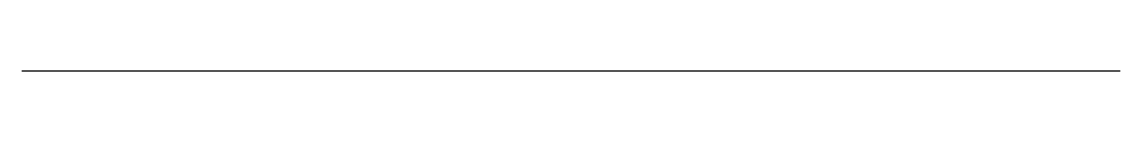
# Model space of a CAD drawing. Header units: millimetres. Extents: x 0 to 50, y 10 to 10.
import ezdxf

# ---------------------------------------------------------------- set-up
doc = ezdxf.new("R2010")
doc.units = ezdxf.units.MM
doc.layers.get('0').update_dxf_attribs({"linetype": 'CONTINUOUS', "lineweight": 25, "true_color": 0xffffff})

msp = doc.modelspace()

# ---------------------------------------------------------------- linework, layer by layer
msp.add_line((0, 10), (50, 10))

doc.saveas('drawing.dxf')
